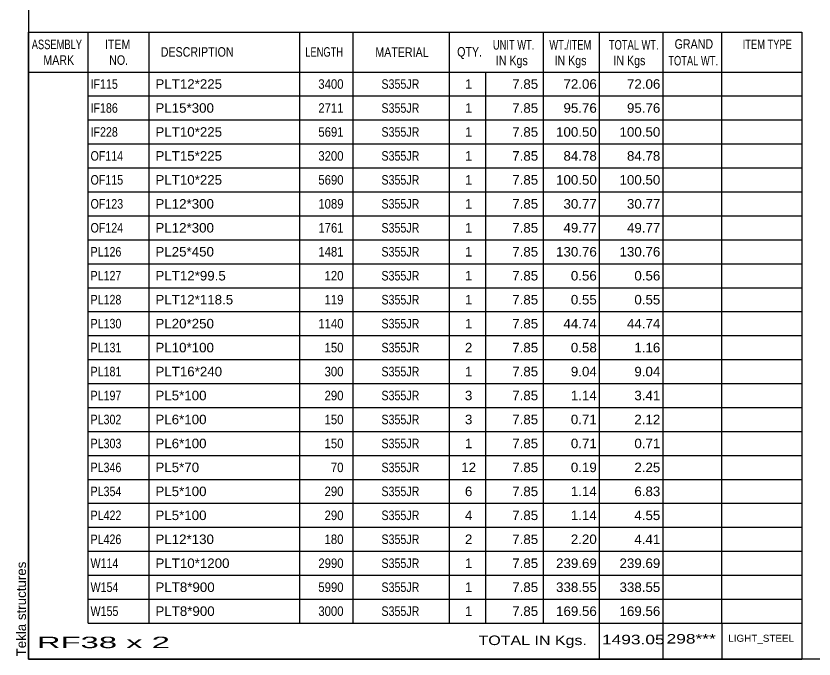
# Model space of a CAD drawing. Header units: millimetres. Extents: x -25 to 378, y -183 to 94.
# Drawn here: x -24.5 to 135.3, y -182.6 to -53.7 of the extents above; entities that cross this region are included whole.
import ezdxf

# ---------------------------------------------------------------- set-up
doc = ezdxf.new("R2010")
doc.units = ezdxf.units.MM
doc.styles.add('Arial', font='ARIAL.TTF', dxfattribs={"height": 0.2})

# ---------------------------------------------------------------- blocks, each defined once
blk = doc.blocks.new('Unknown-628699693-1211')
at = {"color": 5, "linetype": 'Continuous'}
for p, q in [((-22.03, 94.46), (-22.03, -182.54)), ((-22.03, -182.54), (377.97, -182.54))]:
    blk.add_line(p, q, dxfattribs=at)
at = {"color": 174, "linetype": 'Continuous', "style": 'Arial'}
blk.add_text('Tekla structures', height=1.9102, rotation=90, dxfattribs=at).set_placement((-22.53, -182.04))
blk = doc.blocks.new('CBS_BOM-628699693-5246')
at = {"color": 7, "linetype": 'Continuous'}
for p, q in [((-22.06, -64.97), (-22.06, -56.97)), ((-22.05, -56.97), (132.86, -56.97)), ((-10.06, -64.97), (-10.06, -56.97)), ((2.13, -64.97), (2.13, -56.97)), ((32.3, -64.97), (32.3, -56.97)), ((42.98, -64.97), (42.98, -56.97)), ((62.29, -64.97), (62.29, -56.97)), ((81.09, -64.97), (81.09, -56.97)), ((92.31, -64.97), (92.31, -56.97)), ((105.09, -64.97), (105.09, -56.97)), ((116.84, -64.97), (116.84, -56.97)), ((132.87, -56.98), (132.86, -64.96)), ((-22.06, -64.97), (132.87, -64.97)), ((-22.06, -69.77), (-22.06, -64.97)), ((-10.06, -69.77), (-10.06, -64.97)), ((2.13, -69.77), (2.13, -64.97)), ((32.3, -69.77), (32.3, -64.97)), ((42.98, -69.77), (42.98, -64.97)), ((62.29, -69.77), (62.29, -64.97)), ((69.56, -69.77), (69.56, -64.97)), ((81.09, -69.77), (81.09, -64.97)), ((92.31, -69.77), (92.31, -64.97)), ((105.09, -69.77), (105.09, -64.97)), ((116.86, -69.77), (116.86, -64.97)), ((132.87, -64.97), (132.87, -69.77)), ((-22.06, -74.57), (-22.06, -69.77)), ((-10.06, -69.77), (132.86, -69.77)), ((-10.06, -74.57), (-10.06, -69.77)), ((2.13, -74.57), (2.13, -69.77)), ((32.3, -74.57), (32.3, -69.77)), ((42.98, -74.57), (42.98, -69.77)), ((62.29, -74.57), (62.29, -69.77)), ((69.56, -74.57), (69.56, -69.77)), ((81.09, -74.57), (81.09, -69.77)), ((92.31, -74.57), (92.31, -69.77)), ((105.09, -74.57), (105.09, -69.77)), ((116.86, -74.57), (116.86, -69.77)), ((132.87, -69.77), (132.87, -74.57)), ((-22.06, -79.37), (-22.06, -74.57)), ((-10.06, -74.57), (132.86, -74.57)), ((-10.06, -79.37), (-10.06, -74.57)), ((2.13, -79.37), (2.13, -74.57)), ((32.3, -79.37), (32.3, -74.57)), ((42.98, -79.37), (42.98, -74.57)), ((62.29, -79.37), (62.29, -74.57)), ((69.56, -79.37), (69.56, -74.57)), ((81.09, -79.37), (81.09, -74.57)), ((92.31, -79.37), (92.31, -74.57)), ((105.09, -79.37), (105.09, -74.57)), ((116.86, -79.37), (116.86, -74.57)), ((132.87, -74.57), (132.87, -79.37)), ((-22.06, -84.17), (-22.06, -79.37)), ((-10.06, -79.37), (132.86, -79.37)), ((-10.06, -84.17), (-10.06, -79.37)), ((2.13, -84.17), (2.13, -79.37)), ((32.3, -84.17), (32.3, -79.37)), ((42.98, -84.17), (42.98, -79.37)), ((62.29, -84.17), (62.29, -79.37)), ((69.56, -84.17), (69.56, -79.37)), ((81.09, -84.17), (81.09, -79.37)), ((92.31, -84.17), (92.31, -79.37)), ((105.09, -84.17), (105.09, -79.37)), ((116.86, -84.17), (116.86, -79.37)), ((132.87, -79.37), (132.87, -84.17)), ((-22.06, -88.97), (-22.06, -84.17)), ((-10.06, -84.17), (132.86, -84.17)), ((-10.06, -88.97), (-10.06, -84.17)), ((2.13, -88.97), (2.13, -84.17)), ((32.3, -88.97), (32.3, -84.17)), ((42.98, -88.97), (42.98, -84.17)), ((62.29, -88.97), (62.29, -84.17)), ((69.56, -88.97), (69.56, -84.17)), ((81.09, -88.97), (81.09, -84.17)), ((92.31, -88.97), (92.31, -84.17)), ((105.09, -88.97), (105.09, -84.17)), ((116.86, -88.97), (116.86, -84.17)), ((132.87, -84.17), (132.87, -88.97)), ((-22.06, -93.77), (-22.06, -88.97)), ((-10.06, -88.97), (132.86, -88.97)), ((-10.06, -93.77), (-10.06, -88.97)), ((2.13, -93.77), (2.13, -88.97)), ((32.3, -93.77), (32.3, -88.97)), ((42.98, -93.77), (42.98, -88.97)), ((62.29, -93.77), (62.29, -88.97)), ((69.56, -93.77), (69.56, -88.97)), ((81.09, -93.77), (81.09, -88.97)), ((92.31, -93.77), (92.31, -88.97)), ((105.09, -93.77), (105.09, -88.97)), ((116.86, -93.77), (116.86, -88.97)), ((132.87, -88.97), (132.87, -93.77)), ((-22.06, -98.57), (-22.06, -93.77)), ((-10.06, -93.77), (132.86, -93.77)), ((-10.06, -98.57), (-10.06, -93.77)), ((2.13, -98.57), (2.13, -93.77)), ((32.3, -98.57), (32.3, -93.77)), ((42.98, -98.57), (42.98, -93.77)), ((62.29, -98.57), (62.29, -93.77)), ((69.56, -98.57), (69.56, -93.77)), ((81.09, -98.57), (81.09, -93.77)), ((92.31, -98.57), (92.31, -93.77)), ((105.09, -98.57), (105.09, -93.77)), ((116.86, -98.57), (116.86, -93.77)), ((132.87, -93.77), (132.87, -98.57)), ((-22.06, -103.37), (-22.06, -98.57)), ((-10.06, -98.57), (132.86, -98.57)), ((-10.06, -103.37), (-10.06, -98.57)), ((2.13, -103.37), (2.13, -98.57)), ((32.3, -103.37), (32.3, -98.57)), ((42.98, -103.37), (42.98, -98.57)), ((62.29, -103.37), (62.29, -98.57)), ((69.56, -103.37), (69.56, -98.57)), ((81.09, -103.37), (81.09, -98.57)), ((92.31, -103.37), (92.31, -98.57)), ((105.09, -103.37), (105.09, -98.57)), ((116.86, -103.37), (116.86, -98.57)), ((132.87, -98.57), (132.87, -103.37)), ((-22.06, -108.17), (-22.06, -103.37)), ((-10.06, -103.37), (132.86, -103.37)), ((-10.06, -108.17), (-10.06, -103.37)), ((2.13, -108.17), (2.13, -103.37)), ((32.3, -108.17), (32.3, -103.37)), ((42.98, -108.17), (42.98, -103.37)), ((62.29, -108.17), (62.29, -103.37)), ((69.56, -108.17), (69.56, -103.37)), ((81.09, -108.17), (81.09, -103.37)), ((92.31, -108.17), (92.31, -103.37)), ((105.09, -108.17), (105.09, -103.37)), ((116.86, -108.17), (116.86, -103.37)), ((132.87, -103.37), (132.87, -108.17)), ((-22.06, -112.97), (-22.06, -108.17)), ((-10.06, -108.17), (132.86, -108.17)), ((-10.06, -112.97), (-10.06, -108.17)), ((2.13, -112.97), (2.13, -108.17)), ((32.3, -112.97), (32.3, -108.17)), ((42.98, -112.97), (42.98, -108.17)), ((62.29, -112.97), (62.29, -108.17)), ((69.56, -112.97), (69.56, -108.17)), ((81.09, -112.97), (81.09, -108.17)), ((92.31, -112.97), (92.31, -108.17)), ((105.09, -112.97), (105.09, -108.17)), ((116.86, -112.97), (116.86, -108.17)), ((132.87, -108.17), (132.87, -112.97)), ((-22.06, -117.77), (-22.06, -112.97)), ((-10.06, -112.97), (132.86, -112.97)), ((-10.06, -117.77), (-10.06, -112.97)), ((2.13, -117.77), (2.13, -112.97)), ((32.3, -117.77), (32.3, -112.97)), ((42.98, -117.77), (42.98, -112.97)), ((62.29, -117.77), (62.29, -112.97)), ((69.56, -117.77), (69.56, -112.97)), ((81.09, -117.77), (81.09, -112.97)), ((92.31, -117.77), (92.31, -112.97)), ((105.09, -117.77), (105.09, -112.97)), ((116.86, -117.77), (116.86, -112.97)), ((132.87, -112.97), (132.87, -117.77)), ((-22.06, -122.57), (-22.06, -117.77)), ((-10.06, -117.77), (132.86, -117.77)), ((-10.06, -122.57), (-10.06, -117.77)), ((2.13, -122.57), (2.13, -117.77)), ((32.3, -122.57), (32.3, -117.77)), ((42.98, -122.57), (42.98, -117.77)), ((62.29, -122.57), (62.29, -117.77)), ((69.56, -122.57), (69.56, -117.77)), ((81.09, -122.57), (81.09, -117.77)), ((92.31, -122.57), (92.31, -117.77)), ((105.09, -122.57), (105.09, -117.77)), ((116.86, -122.57), (116.86, -117.77)), ((132.87, -117.77), (132.87, -122.57)), ((-22.06, -127.37), (-22.06, -122.57)), ((-10.06, -122.57), (132.86, -122.57)), ((-10.06, -127.37), (-10.06, -122.57)), ((2.13, -127.37), (2.13, -122.57)), ((32.3, -127.37), (32.3, -122.57)), ((42.98, -127.37), (42.98, -122.57)), ((62.29, -127.37), (62.29, -122.57)), ((69.56, -127.37), (69.56, -122.57)), ((81.09, -127.37), (81.09, -122.57)), ((92.31, -127.37), (92.31, -122.57)), ((105.09, -127.37), (105.09, -122.57)), ((116.86, -127.37), (116.86, -122.57)), ((132.87, -122.57), (132.87, -127.37)), ((-22.06, -132.17), (-22.06, -127.37)), ((-10.06, -127.37), (132.86, -127.37)), ((-10.06, -132.17), (-10.06, -127.37)), ((2.13, -132.17), (2.13, -127.37)), ((32.3, -132.17), (32.3, -127.37)), ((42.98, -132.17), (42.98, -127.37)), ((62.29, -132.17), (62.29, -127.37)), ((69.56, -132.17), (69.56, -127.37)), ((81.09, -132.17), (81.09, -127.37)), ((92.31, -132.17), (92.31, -127.37)), ((105.09, -132.17), (105.09, -127.37)), ((116.86, -132.17), (116.86, -127.37)), ((132.87, -127.37), (132.87, -132.17)), ((-22.06, -136.97), (-22.06, -132.17)), ((-10.06, -132.17), (132.86, -132.17)), ((-10.06, -136.97), (-10.06, -132.17)), ((2.13, -136.97), (2.13, -132.17)), ((32.3, -136.97), (32.3, -132.17)), ((42.98, -136.97), (42.98, -132.17)), ((62.29, -136.97), (62.29, -132.17)), ((69.56, -136.97), (69.56, -132.17)), ((81.09, -136.97), (81.09, -132.17)), ((92.31, -136.97), (92.31, -132.17)), ((105.09, -136.97), (105.09, -132.17)), ((116.86, -136.97), (116.86, -132.17)), ((132.87, -132.17), (132.87, -136.97)), ((-22.06, -141.77), (-22.06, -136.97)), ((-10.06, -136.97), (132.86, -136.97)), ((-10.06, -141.77), (-10.06, -136.97)), ((2.13, -141.77), (2.13, -136.97)), ((32.3, -141.77), (32.3, -136.97)), ((42.98, -141.77), (42.98, -136.97)), ((62.29, -141.77), (62.29, -136.97)), ((69.56, -141.77), (69.56, -136.97)), ((81.09, -141.77), (81.09, -136.97)), ((92.31, -141.77), (92.31, -136.97)), ((105.09, -141.77), (105.09, -136.97)), ((116.86, -141.77), (116.86, -136.97)), ((132.87, -136.97), (132.87, -141.77)), ((-22.06, -146.57), (-22.06, -141.77)), ((-10.06, -141.77), (132.86, -141.77)), ((-10.06, -146.57), (-10.06, -141.77)), ((2.13, -146.57), (2.13, -141.77)), ((32.3, -146.57), (32.3, -141.77)), ((42.98, -146.57), (42.98, -141.77)), ((62.29, -146.57), (62.29, -141.77)), ((69.56, -146.57), (69.56, -141.77)), ((81.09, -146.57), (81.09, -141.77)), ((92.31, -146.57), (92.31, -141.77)), ((105.09, -146.57), (105.09, -141.77)), ((116.86, -146.57), (116.86, -141.77)), ((132.87, -141.77), (132.87, -146.57)), ((-22.06, -151.37), (-22.06, -146.57)), ((-10.06, -146.57), (132.86, -146.57)), ((-10.06, -151.37), (-10.06, -146.57)), ((2.13, -151.37), (2.13, -146.57)), ((32.3, -151.37), (32.3, -146.57)), ((42.98, -151.37), (42.98, -146.57)), ((62.29, -151.37), (62.29, -146.57)), ((69.56, -151.37), (69.56, -146.57)), ((81.09, -151.37), (81.09, -146.57)), ((92.31, -151.37), (92.31, -146.57)), ((105.09, -151.37), (105.09, -146.57)), ((116.86, -151.37), (116.86, -146.57)), ((132.87, -146.57), (132.87, -151.37)), ((-22.06, -156.17), (-22.06, -151.37)), ((-10.06, -151.37), (132.86, -151.37)), ((-10.06, -156.17), (-10.06, -151.37)), ((2.13, -156.17), (2.13, -151.37)), ((32.3, -156.17), (32.3, -151.37)), ((42.98, -156.17), (42.98, -151.37)), ((62.29, -156.17), (62.29, -151.37)), ((69.56, -156.17), (69.56, -151.37)), ((81.09, -156.17), (81.09, -151.37)), ((92.31, -156.17), (92.31, -151.37)), ((105.09, -156.17), (105.09, -151.37)), ((116.86, -156.17), (116.86, -151.37)), ((132.87, -151.37), (132.87, -156.17)), ((-22.06, -160.97), (-22.06, -156.17)), ((-10.06, -156.17), (132.86, -156.17)), ((-10.06, -160.97), (-10.06, -156.17)), ((2.13, -160.97), (2.13, -156.17)), ((32.3, -160.97), (32.3, -156.17)), ((42.98, -160.97), (42.98, -156.17)), ((62.29, -160.97), (62.29, -156.17)), ((69.56, -160.97), (69.56, -156.17)), ((81.09, -160.97), (81.09, -156.17)), ((92.31, -160.97), (92.31, -156.17)), ((105.09, -160.97), (105.09, -156.17)), ((116.86, -160.97), (116.86, -156.17)), ((132.87, -156.17), (132.87, -160.97)), ((-22.06, -165.77), (-22.06, -160.97)), ((-10.06, -160.97), (132.86, -160.97)), ((-10.06, -165.77), (-10.06, -160.97)), ((2.13, -165.77), (2.13, -160.97)), ((32.3, -165.77), (32.3, -160.97)), ((42.98, -165.77), (42.98, -160.97)), ((62.29, -165.77), (62.29, -160.97)), ((69.56, -165.77), (69.56, -160.97)), ((81.09, -165.77), (81.09, -160.97)), ((92.31, -165.77), (92.31, -160.97)), ((105.09, -165.77), (105.09, -160.97)), ((116.86, -165.77), (116.86, -160.97)), ((132.87, -160.97), (132.87, -165.77)), ((-22.06, -170.57), (-22.06, -165.77)), ((-10.06, -165.77), (132.86, -165.77)), ((-10.06, -170.57), (-10.06, -165.77)), ((2.13, -170.57), (2.13, -165.77)), ((32.3, -170.57), (32.3, -165.77)), ((42.98, -170.57), (42.98, -165.77)), ((62.29, -170.57), (62.29, -165.77)), ((69.56, -170.57), (69.56, -165.77)), ((81.09, -170.57), (81.09, -165.77)), ((92.31, -170.57), (92.31, -165.77)), ((105.09, -170.57), (105.09, -165.77)), ((116.86, -170.57), (116.86, -165.77)), ((132.87, -165.77), (132.87, -170.57)), ((-22.06, -175.37), (-22.06, -170.57)), ((-10.06, -170.57), (132.86, -170.57)), ((-10.06, -175.37), (-10.06, -170.57)), ((2.13, -175.37), (2.13, -170.57)), ((32.3, -175.37), (32.3, -170.57)), ((42.98, -175.37), (42.98, -170.57)), ((62.29, -175.37), (62.29, -170.57)), ((69.56, -175.37), (69.56, -170.57)), ((81.09, -175.37), (81.09, -170.57)), ((92.31, -175.37), (92.31, -170.57)), ((105.09, -175.37), (105.09, -170.57)), ((116.86, -175.37), (116.86, -170.57)), ((132.87, -170.57), (132.87, -175.37)), ((-22.06, -182.57), (-22.06, -175.39)), ((-10.06, -175.37), (132.86, -175.37)), ((92.31, -182.57), (92.31, -175.39)), ((105.09, -182.57), (105.09, -175.39)), ((116.9, -182.57), (116.9, -175.39)), ((132.87, -175.37), (132.87, -182.57)), ((-22.06, -182.57), (132.87, -182.57))]:
    blk.add_line(p, q, dxfattribs=at)
at = {"color": 3, "linetype": 'Continuous', "style": 'Arial'}
for s, height, width, p in [('ASSEMBLY', 1.91, 0.7, (-21.38, -60.39)), ('ITEM', 1.91, 0.8, (-6.73, -60.39)), ('UNIT WT.', 1.91, 0.7, (70.98, -60.47)), ('WT./ITEM', 1.91, 0.7, (82.28, -60.47)), ('TOTAL WT.', 1.91, 0.7, (94.21, -60.47)), ('GRAND', 1.91, 0.8, (107.37, -60.31)), ('ITEM TYPE', 1.91, 0.7, (121, -60.39)), ('DESCRIPTION', 1.9102, 0.8, (4.46, -61.9)), ('LENGTH', 1.91, 0.7, (33.4, -61.9)), ('MATERIAL', 1.91, 0.8, (47.43, -61.95)), ('QTY.', 1.91, 0.8, (63.82, -61.87)), ('MARK', 1.91, 0.8, (-19.06, -63.53)), ('NO.', 1.91, 0.8, (-5.87, -63.53)), ('IN Kgs', 1.91, 0.8, (71.56, -63.61)), ('IN Kgs', 1.91, 0.8, (83.32, -63.61)), ('IN Kgs', 1.91, 0.8, (95.11, -63.61)), ('TOTAL WT.', 1.91, 0.7, (106.11, -63.65))]:
    blk.add_text(s, height=height, dxfattribs=dict(at, width=width)).set_placement(p)
at = {"color": 7, "linetype": 'Continuous', "style": 'Arial'}
for s, width, p in [('IF115', 0.8, (-9.6, -68.33)), ('3400', 0.85, (36.02, -68.33)), ('S355JR', 0.8, (48.66, -68.33)), ('IF186', 0.8, (-9.6, -73.13)), ('2711', 0.85, (36.02, -73.13)), ('S355JR', 0.8, (48.66, -73.13)), ('IF228', 0.8, (-9.6, -77.93)), ('5691', 0.85, (36.02, -77.93)), ('S355JR', 0.8, (48.66, -77.93)), ('OF114', 0.8, (-9.6, -82.73)), ('3200', 0.85, (36.02, -82.73)), ('S355JR', 0.8, (48.66, -82.73)), ('OF115', 0.8, (-9.6, -87.53)), ('5690', 0.85, (36.02, -87.53)), ('S355JR', 0.8, (48.66, -87.53)), ('OF123', 0.8, (-9.6, -92.33)), ('1089', 0.85, (36.02, -92.33)), ('S355JR', 0.8, (48.66, -92.33)), ('OF124', 0.8, (-9.6, -97.13)), ('1761', 0.85, (36.02, -97.13)), ('S355JR', 0.8, (48.66, -97.13)), ('PL126', 0.8, (-9.6, -101.93)), ('1481', 0.85, (36.02, -101.93)), ('S355JR', 0.8, (48.66, -101.93)), ('PL127', 0.8, (-9.6, -106.73)), ('120', 0.85, (37.27, -106.73)), ('S355JR', 0.8, (48.66, -106.73)), ('PL128', 0.8, (-9.6, -111.53)), ('119', 0.85, (37.27, -111.53)), ('S355JR', 0.8, (48.66, -111.53)), ('PL130', 0.8, (-9.6, -116.33)), ('1140', 0.85, (36.02, -116.33)), ('S355JR', 0.8, (48.66, -116.33)), ('PL131', 0.8, (-9.6, -121.13)), ('150', 0.85, (37.27, -121.13)), ('S355JR', 0.8, (48.66, -121.13)), ('PL181', 0.8, (-9.6, -125.93)), ('300', 0.85, (37.27, -125.93)), ('S355JR', 0.8, (48.66, -125.93)), ('PL197', 0.8, (-9.6, -130.73)), ('290', 0.85, (37.27, -130.73)), ('S355JR', 0.8, (48.66, -130.73)), ('PL302', 0.8, (-9.6, -135.53)), ('150', 0.85, (37.27, -135.53)), ('S355JR', 0.8, (48.66, -135.53)), ('PL303', 0.8, (-9.6, -140.33)), ('150', 0.85, (37.27, -140.33)), ('S355JR', 0.8, (48.66, -140.33)), ('PL346', 0.8, (-9.6, -145.13)), ('70', 0.85, (38.53, -145.13)), ('S355JR', 0.8, (48.66, -145.13)), ('PL354', 0.8, (-9.6, -149.93)), ('290', 0.85, (37.27, -149.93)), ('S355JR', 0.8, (48.66, -149.93)), ('PL422', 0.8, (-9.6, -154.73)), ('290', 0.85, (37.27, -154.73)), ('S355JR', 0.8, (48.66, -154.73)), ('PL426', 0.8, (-9.6, -159.53)), ('180', 0.85, (37.27, -159.53)), ('S355JR', 0.8, (48.66, -159.53)), ('W114', 0.8, (-9.6, -164.33)), ('2990', 0.85, (36.02, -164.33)), ('S355JR', 0.8, (48.66, -164.33)), ('W154', 0.8, (-9.6, -169.13)), ('5990', 0.85, (36.02, -169.13)), ('S355JR', 0.8, (48.66, -169.13)), ('W155', 0.8, (-9.6, -173.93)), ('3000', 0.85, (36.02, -173.93)), ('S355JR', 0.8, (48.66, -173.93))]:
    blk.add_text(s, height=1.91, dxfattribs=dict(at, width=width)).set_placement(p)
for s, height, p in [('PLT12*225', 1.91, (3.39, -68.33)), ('1', 1.91, (65.38, -68.33)), ('7.85', 1.91, (74.85, -68.33)), ('72.06', 1.91, (85.11, -68.33)), ('72.06', 1.91, (97.83, -68.33)), ('PL15*300', 1.91, (3.39, -73.13)), ('1', 1.91, (65.38, -73.13)), ('7.85', 1.91, (74.85, -73.13)), ('95.76', 1.91, (85.11, -73.13)), ('95.76', 1.91, (97.83, -73.13)), ('PLT10*225', 1.91, (3.39, -77.93)), ('1', 1.91, (65.38, -77.93)), ('7.85', 1.91, (74.85, -77.93)), ('100.50', 1.91, (83.63, -77.93)), ('100.50', 1.91, (96.34, -77.93)), ('PLT15*225', 1.91, (3.39, -82.73)), ('1', 1.91, (65.38, -82.73)), ('7.85', 1.91, (74.85, -82.73)), ('84.78', 1.91, (85.11, -82.73)), ('84.78', 1.91, (97.83, -82.73)), ('PLT10*225', 1.91, (3.39, -87.53)), ('1', 1.91, (65.38, -87.53)), ('7.85', 1.91, (74.85, -87.53)), ('100.50', 1.91, (83.63, -87.53)), ('100.50', 1.91, (96.34, -87.53)), ('PL12*300', 1.91, (3.39, -92.33)), ('1', 1.91, (65.38, -92.33)), ('7.85', 1.91, (74.85, -92.33)), ('30.77', 1.91, (85.11, -92.33)), ('30.77', 1.91, (97.83, -92.33)), ('PL12*300', 1.91, (3.39, -97.13)), ('1', 1.91, (65.38, -97.13)), ('7.85', 1.91, (74.85, -97.13)), ('49.77', 1.91, (85.11, -97.13)), ('49.77', 1.91, (97.83, -97.13)), ('PL25*450', 1.91, (3.39, -101.93)), ('1', 1.91, (65.38, -101.93)), ('7.85', 1.91, (74.85, -101.93)), ('130.76', 1.91, (83.63, -101.93)), ('130.76', 1.91, (96.34, -101.93)), ('PLT12*99.5', 1.91, (3.39, -106.73)), ('1', 1.91, (65.38, -106.73)), ('7.85', 1.91, (74.85, -106.73)), ('0.56', 1.91, (86.59, -106.73)), ('0.56', 1.91, (99.31, -106.73)), ('PLT12*118.5', 1.9102, (3.39, -111.53)), ('1', 1.91, (65.38, -111.53)), ('7.85', 1.91, (74.85, -111.53)), ('0.55', 1.91, (86.59, -111.53)), ('0.55', 1.91, (99.31, -111.53)), ('PL20*250', 1.91, (3.39, -116.33)), ('1', 1.91, (65.38, -116.33)), ('7.85', 1.91, (74.85, -116.33)), ('44.74', 1.91, (85.11, -116.33)), ('44.74', 1.91, (97.83, -116.33)), ('PL10*100', 1.91, (3.39, -121.13)), ('2', 1.91, (65.38, -121.13)), ('7.85', 1.91, (74.85, -121.13)), ('0.58', 1.91, (86.59, -121.13)), ('1.16', 1.91, (99.31, -121.13)), ('PLT16*240', 1.91, (3.39, -125.93)), ('1', 1.91, (65.38, -125.93)), ('7.85', 1.91, (74.85, -125.93)), ('9.04', 1.91, (86.59, -125.93)), ('9.04', 1.91, (99.31, -125.93)), ('PL5*100', 1.91, (3.39, -130.73)), ('3', 1.91, (65.38, -130.73)), ('7.85', 1.91, (74.85, -130.73)), ('1.14', 1.91, (86.59, -130.73)), ('3.41', 1.91, (99.31, -130.73)), ('PL6*100', 1.91, (3.39, -135.53)), ('3', 1.91, (65.38, -135.53)), ('7.85', 1.91, (74.85, -135.53)), ('0.71', 1.91, (86.59, -135.53)), ('2.12', 1.91, (99.31, -135.53)), ('PL6*100', 1.91, (3.39, -140.33)), ('1', 1.91, (65.38, -140.33)), ('7.85', 1.91, (74.85, -140.33)), ('0.71', 1.91, (86.59, -140.33)), ('0.71', 1.91, (99.31, -140.33)), ('PL5*70', 1.91, (3.39, -145.13)), ('12', 1.91, (64.64, -145.13)), ('7.85', 1.91, (74.85, -145.13)), ('0.19', 1.91, (86.59, -145.13)), ('2.25', 1.91, (99.31, -145.13)), ('PL5*100', 1.91, (3.39, -149.93)), ('6', 1.91, (65.38, -149.93)), ('7.85', 1.91, (74.85, -149.93)), ('1.14', 1.91, (86.59, -149.93)), ('6.83', 1.91, (99.31, -149.93)), ('PL5*100', 1.91, (3.39, -154.73)), ('4', 1.91, (65.38, -154.73)), ('7.85', 1.91, (74.85, -154.73)), ('1.14', 1.91, (86.59, -154.73)), ('4.55', 1.91, (99.31, -154.73)), ('PL12*130', 1.91, (3.39, -159.53)), ('2', 1.91, (65.38, -159.53)), ('7.85', 1.91, (74.85, -159.53)), ('2.20', 1.91, (86.59, -159.53)), ('4.41', 1.91, (99.31, -159.53)), ('PLT10*1200', 1.91, (3.39, -164.33)), ('1', 1.91, (65.38, -164.33)), ('7.85', 1.91, (74.85, -164.33)), ('239.69', 1.91, (83.63, -164.33)), ('239.69', 1.91, (96.34, -164.33)), ('PLT8*900', 1.91, (3.39, -169.13)), ('1', 1.91, (65.38, -169.13)), ('7.85', 1.91, (74.85, -169.13)), ('338.55', 1.91, (83.63, -169.13)), ('338.55', 1.91, (96.34, -169.13)), ('PLT8*900', 1.91, (3.39, -173.93)), ('1', 1.91, (65.38, -173.93)), ('7.85', 1.91, (74.85, -173.93)), ('169.56', 1.91, (83.63, -173.93)), ('169.56', 1.91, (96.34, -173.93))]:
    blk.add_text(s, height=height, dxfattribs=at).set_placement(p)
at = {"color": 6, "linetype": 'Continuous', "style": 'Arial'}
for s, height, width, p in [('RF38 x 2', 2.292, 2.05, (-20.34, -180.38)), ('TOTAL IN Kgs.', 1.9102, 1.2, (68.1, -179.77)), ('1493.05', 1.91, 1.3, (92.83, -179.62)), ('298***', 1.91, 1.3, (105.77, -179.46))]:
    blk.add_text(s, height=height, dxfattribs=dict(at, width=width)).set_placement(p)
blk.add_text('LIGHT_STEEL', height=1.4135, dxfattribs=at).set_placement((118.12, -179.11))

msp = doc.modelspace()

# ---------------------------------------------------------------- block references
for name in ['Unknown-628699693-1211', 'CBS_BOM-628699693-5246']:
    msp.add_blockref(name, (0, 0))

doc.saveas('drawing.dxf')
